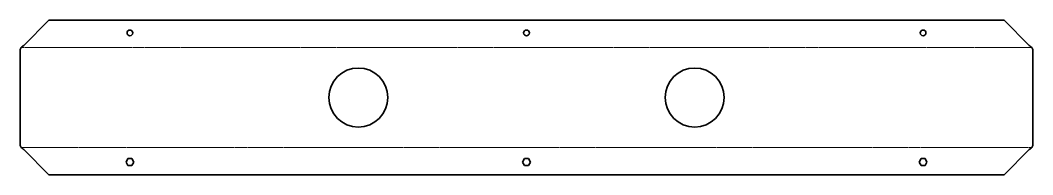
# Model space of a CAD drawing. Header units: inches. Extents: x 0 to 886, y 0 to 135.
import ezdxf

# ---------------------------------------------------------------- set-up
doc = ezdxf.new("R2010")
doc.units = ezdxf.units.IN
doc.header["$MEASUREMENT"] = 0
doc.linetypes.add('Chain', pattern=[13.68, 9.12, -1.14, 2.28, -1.14])
doc.layers.add('SIMUMAK Bend Centerline (ISO)', color=7, linetype='Chain', lineweight=9)
doc.layers.add('SIMUMAK Visible (ISO)', color=7, linetype='Continuous', lineweight=35)

# ---------------------------------------------------------------- blocks, each defined once
blk = doc.blocks.new('3DOF250-04-CLTF01_Sheet_3_3DOF250-04-CLTF01 (desplegada)')
at = {"layer": 'SIMUMAK Bend Centerline (ISO)', "ltscale": 0.263158}
for p, q in [((-442.12, 43.7), (442.12, 43.7)), ((442.12, -43.7), (-442.12, -43.7))]:
    blk.add_line(p, q, dxfattribs=at)
at = {"layer": 'SIMUMAK Visible (ISO)'}
for p, q in [((-418, 67.39), (-440, 45.39)), ((418, 67.39), (-418, 67.39)), ((440, 45.39), (418, 67.39)), ((-443, 42), (-443, -42)), ((443, -42), (443, 42)), ((-440, -45.39), (-418, -67.39)), ((418, -67.39), (440, -45.39)), ((-350.46, -56.39), (-348.73, -53.39)), ((-348.73, -59.39), (-350.46, -56.39)), ((-348.73, -53.39), (-345.27, -53.39)), ((-345.27, -59.39), (-348.73, -59.39)), ((-345.27, -53.39), (-343.54, -56.39)), ((-343.54, -56.39), (-345.27, -59.39)), ((-3.46, -56.39), (-1.73, -53.39)), ((-1.73, -59.39), (-3.46, -56.39)), ((-1.73, -53.39), (1.73, -53.39)), ((1.73, -59.39), (-1.73, -59.39)), ((1.73, -53.39), (3.46, -56.39)), ((3.46, -56.39), (1.73, -59.39)), ((343.54, -56.39), (345.27, -53.39)), ((345.27, -59.39), (343.54, -56.39)), ((345.27, -53.39), (348.73, -53.39)), ((348.73, -59.39), (345.27, -59.39)), ((348.73, -53.39), (350.46, -56.39)), ((350.46, -56.39), (348.73, -59.39)), ((-418, -67.39), (418, -67.39))]:
    blk.add_line(p, q, dxfattribs=at)
for centre, radius in [((-347, 56.39), 2.5), ((0, 56.39), 2.5), ((347, 56.39), 2.5), ((-147.17, 0), 25.75), ((147.17, 0), 25.75)]:
    blk.add_circle(centre, radius, dxfattribs=at)
for points, knots in [([(-440.75, 44.85), (-441.8, 44.07), (-442.67, 43.29), (-442.92, 42.51), (-442.97, 42.34), (-443, 42.17), (-443, 42)], [-1.318116, -1.318116, -1.318116, -1.318116, -0.234721, -0.234721, -0.234721, 0, 0, 0, 0]), ([(443, 42), (443, 42.78), (442.36, 43.56), (441.4, 44.34), (441.2, 44.51), (440.98, 44.68), (440.75, 44.85)], [0, 0, 0, 0, 1.083395, 1.083395, 1.083395, 1.318116, 1.318116, 1.318116, 1.318116]), ([(-443, -42), (-443, -42.78), (-442.36, -43.56), (-441.4, -44.34), (-441.2, -44.51), (-440.98, -44.68), (-440.75, -44.85)], [0, 0, 0, 0, 1.083395, 1.083395, 1.083395, 1.318116, 1.318116, 1.318116, 1.318116]), ([(440.75, -44.85), (441.8, -44.07), (442.67, -43.29), (442.92, -42.51), (442.97, -42.34), (443, -42.17), (443, -42)], [-1.318116, -1.318116, -1.318116, -1.318116, -0.234721, -0.234721, -0.234721, 0, 0, 0, 0])]:
    blk.add_open_spline(points, degree=3, knots=knots, dxfattribs=at)
for points in [[(-440, 45.39), (-440.25, 45.21), (-440.51, 45.03), (-440.75, 44.85)], [(440.75, 44.85), (440.51, 45.03), (440.25, 45.21), (440, 45.39)], [(-440.75, -44.85), (-440.51, -45.03), (-440.25, -45.21), (-440, -45.39)], [(440, -45.39), (440.25, -45.21), (440.51, -45.03), (440.75, -44.85)]]:
    blk.add_open_spline(points, degree=3, dxfattribs=at)

msp = doc.modelspace()

# ---------------------------------------------------------------- block references
msp.add_blockref('3DOF250-04-CLTF01_Sheet_3_3DOF250-04-CLTF01 (desplegada)', (443, 67.39))

doc.saveas('drawing.dxf')
